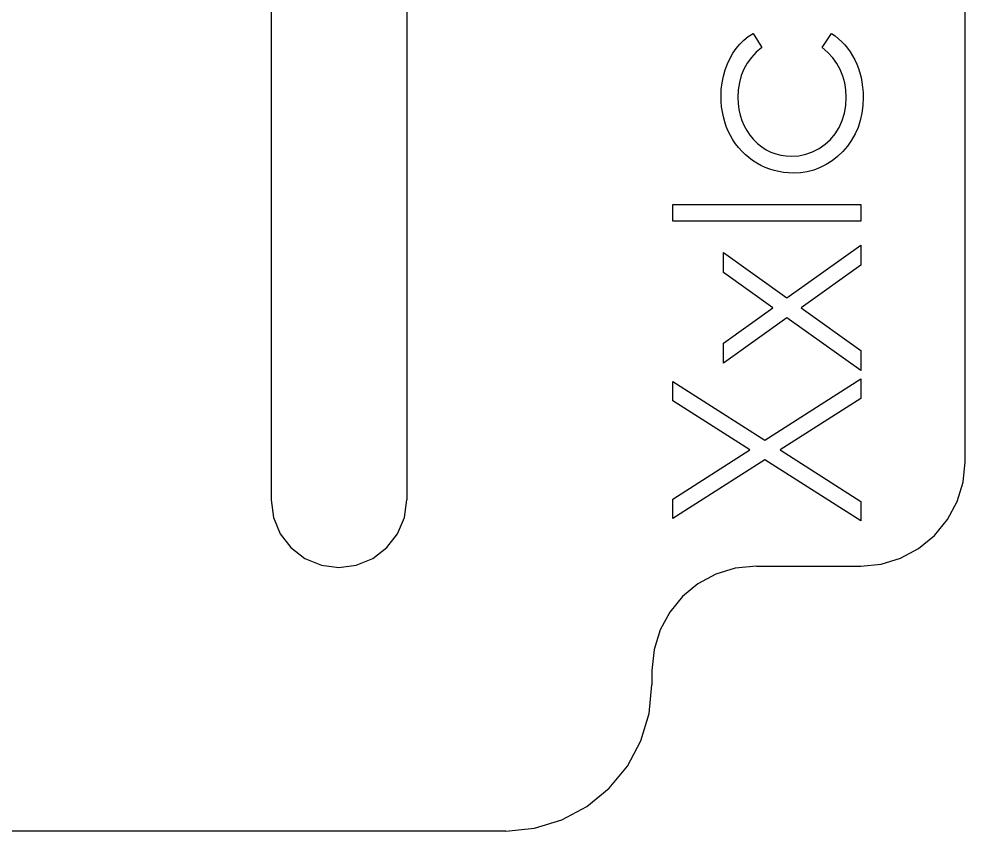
# Model space of a CAD drawing. Extents: x -257 to 298, y -311 to 343.
# Drawn here: x 58.74 to 107.09, y -29.5 to 12.01 of the extents above; entities that cross this region are included whole.
import ezdxf

# ---------------------------------------------------------------- set-up
doc = ezdxf.new("R2010")
doc.units = 0

msp = doc.modelspace()

# ---------------------------------------------------------------- linework, layer by layer
at = {"layer": 'Layer 1'}
for p, q in [((107.093, -10.6168), (107.093, 59.996)), ((71.6265, 14.5292), (71.6265, -12.5641)), ((78.5599, 14.5292), (78.5599, -12.5641)), ((96.011883, 11.108495), (96.265728, 11.273877)), ((96.2656, 11.2751), (96.713769, 10.552612)), ((99.7906, 10.5527), (100.263886, 11.275188)), ((100.264, 11.2739), (100.450537, 11.143118)), ((100.450537, 11.143118), (100.627459, 11.000822)), ((95.390729, 10.506571), (95.575345, 10.723882)), ((95.575345, 10.723882), (95.781113, 10.923865)), ((95.781113, 10.923865), (96.011883, 11.108495)), ((100.627459, 11.000822), (100.792844, 10.846983)), ((100.792844, 10.846983), (100.946692, 10.68352)), ((100.946692, 10.68352), (101.090922, 10.510433)), ((95.081115, 10.006558), (95.227266, 10.268093)), ((95.227266, 10.268093), (95.390729, 10.506571)), ((96.425338, 10.308465), (96.175337, 10.041173)), ((96.7138, 10.5527), (96.425338, 10.308465)), ((100.078706, 10.296941), (99.790244, 10.552719)), ((100.328704, 10.021944), (100.078706, 10.296941)), ((101.090922, 10.510433), (101.223614, 10.323884)), ((101.223614, 10.323884), (101.346691, 10.12774)), ((94.834961, 9.406554), (94.950345, 9.718099)), ((94.950345, 9.718099), (95.081115, 10.006558)), ((95.9638, 9.754633), (95.790722, 9.446926)), ((96.175337, 10.041173), (95.9638, 9.754633)), ((100.540244, 9.731566), (100.328704, 10.021944)), ((100.713322, 9.421968), (100.540244, 9.731566)), ((101.346691, 10.12774), (101.458228, 9.921972)), ((101.458228, 9.921972), (101.558228, 9.70658)), ((101.558228, 9.70658), (101.644768, 9.483512)), ((94.74073, 9.079656), (94.834961, 9.406554)), ((95.790722, 9.446926), (95.656108, 9.116162)), ((100.847936, 9.093123), (100.713322, 9.421968)), ((101.644768, 9.483512), (101.717844, 9.254658)), ((101.717844, 9.254658), (101.777461, 9.016209)), ((94.634962, 8.406556), (94.675345, 8.746944)), ((94.675345, 8.746944), (94.74073, 9.079656)), ((95.559955, 8.764231), (95.50226, 8.393081)), ((95.656108, 9.116162), (95.559955, 8.764231)), ((100.944089, 8.748869), (100.847936, 9.093123)), ((101.001781, 8.385424), (100.944089, 8.748869)), ((101.777461, 9.016209), (101.823612, 8.771974)), ((101.823612, 8.771974), (101.856305, 8.518144)), ((94.6215, 8.06233), (94.634962, 8.406556)), ((95.50226, 8.393081), (95.483041, 7.998873)), ((101.021, 8.00465), (101.001781, 8.385424)), ((101.856305, 8.518144), (101.877472, 8.258528)), ((101.877472, 8.258528), (101.883229, 7.991207)), ((94.629124, 7.787362), (94.621448, 8.062359)), ((94.65221, 7.52007), (94.629124, 7.787362)), ((95.483, 7.99889), (95.496462, 7.683507)), ((100.99838, 7.589385), (101.021466, 8.004759)), ((101.883, 7.99119), (101.867619, 7.583492)), ((94.688749, 7.260454), (94.65221, 7.52007)), ((94.742594, 7.006595), (94.688749, 7.260454)), ((95.496462, 7.683507), (95.533001, 7.379639)), ((95.533001, 7.379639), (95.596462, 7.09118)), ((100.931073, 7.195149), (100.99838, 7.589385)), ((101.867619, 7.583492), (101.817618, 7.195042)), ((94.809901, 6.758522), (94.742594, 7.006595)), ((95.596462, 7.09118), (95.682999, 6.816183)), ((95.682999, 6.816183), (95.796461, 6.554648)), ((100.657998, 6.46823), (100.817611, 6.82208)), ((100.817611, 6.82208), (100.931073, 7.195149)), ((101.736848, 6.823892), (101.623386, 6.470042)), ((101.817618, 7.195042), (101.736848, 6.823892)), ((94.892595, 6.518125), (94.809901, 6.758522)), ((94.990673, 6.283514), (94.892595, 6.518125)), ((95.796461, 6.554648), (95.934922, 6.306575)), ((95.934922, 6.306575), (96.096463, 6.071964)), ((100.457999, 6.143223), (100.657998, 6.46823)), ((101.623386, 6.470042), (101.47531, 6.133492)), ((95.104132, 6.056608), (94.990673, 6.283514)), ((95.231056, 5.839297), (95.104132, 6.056608)), ((95.369517, 5.63161), (95.231056, 5.839297)), ((96.096463, 6.071964), (96.284922, 5.850815)), ((96.284922, 5.850815), (96.490693, 5.650804)), ((99.94646, 5.604772), (100.22146, 5.856683)), ((100.22146, 5.856683), (100.457999, 6.143223)), ((101.296463, 5.814271), (101.084926, 5.514269)), ((101.47531, 6.133492), (101.296463, 5.814271)), ((95.519518, 5.437357), (95.369517, 5.63161)), ((95.681056, 5.256594), (95.519518, 5.437357)), ((96.490693, 5.650804), (96.707998, 5.477717)), ((96.707998, 5.477717), (96.934921, 5.329663)), ((96.934921, 5.329663), (97.173382, 5.210424)), ((99.302229, 5.218212), (99.636846, 5.38938)), ((99.636846, 5.38938), (99.94646, 5.604772)), ((101.084926, 5.514269), (100.840694, 5.231567)), ((95.854134, 5.085455), (95.681056, 5.256594)), ((96.040671, 4.927749), (95.854134, 5.085455)), ((96.236824, 4.781586), (96.040671, 4.927749)), ((97.173382, 5.210424), (97.421461, 5.11619)), ((97.421461, 5.11619), (97.681074, 5.050799)), ((97.681074, 5.050799), (97.95223, 5.010413)), ((97.95223, 5.010413), (98.232999, 4.996867)), ((98.233, 4.99695), (98.600306, 5.022068)), ((98.600306, 5.022068), (98.957997, 5.095135)), ((98.957997, 5.095135), (99.302229, 5.218212)), ((100.573387, 4.973898), (100.292618, 4.752721)), ((100.840694, 5.231567), (100.573387, 4.973898)), ((96.446439, 4.646994), (96.236824, 4.781586)), ((96.663747, 4.527755), (96.446439, 4.646994)), ((96.884902, 4.423897), (96.663747, 4.527755)), ((97.111825, 4.335449), (96.884902, 4.423897)), ((99.688773, 4.410414), (99.363772, 4.289256)), ((99.996463, 4.564281), (99.688773, 4.410414)), ((100.292618, 4.752721), (99.996463, 4.564281)), ((97.342592, 4.264301), (97.111825, 4.335449)), ((97.577209, 4.206586), (97.342592, 4.264301)), ((97.817592, 4.168148), (97.577209, 4.206586)), ((98.061824, 4.14303), (97.817592, 4.168148)), ((98.3099, 4.13541), (98.061824, 4.14303)), ((98.675312, 4.152745), (98.309928, 4.13553)), ((99.027234, 4.204646), (98.675312, 4.152745)), ((99.363772, 4.289256), (99.027234, 4.204646)), ((92.1599, 1.67396), (92.1599, 2.53473)), ((92.1599, 2.53473), (101.76, 2.53473)), ((101.76, 2.53473), (101.76, 1.67396)), ((101.76, 1.67396), (92.1599, 1.67396)), ((94.7445, -0.950708), (94.7445, 0.073758)), ((94.7445, 0.073758), (97.99259, -2.243282)), ((97.9926, -2.24328), (101.75998, 0.44347)), ((101.76, 0.443469), (101.76, -0.580997)), ((97.2754, -2.75693), (94.74443, -0.95071)), ((101.76, -0.580997), (98.712, -2.756927)), ((94.7445, -4.56315), (97.27547, -2.75693)), ((98.7119, -2.75693), (101.7599, -4.93286)), ((97.9926, -3.26775), (94.74451, -5.58761)), ((101.76, -5.95733), (97.99262, -3.26775)), ((94.7445, -5.58762), (94.7445, -4.56315)), ((101.76, -4.93286), (101.76, -5.95733)), ((92.1599, -7.5039), (92.1599, -6.51048)), ((92.1599, -6.51048), (96.86369, -9.51897)), ((96.8637, -9.51897), (101.75997, -6.38631)), ((101.76, -6.3863), (101.76, -7.38255)), ((96.0867, -10.0185), (92.15986, -7.5039)), ((101.76, -7.38255), (97.64069, -10.0185)), ((92.1599, -12.5331), (96.08674, -10.0185)), ((97.6406, -10.0185), (101.75991, -12.65445)), ((96.8637, -10.5152), (92.15991, -13.52651)), ((101.76, -13.6479), (96.86373, -10.51524)), ((106.989908, -11.662693), (107.09333, -10.61735)), ((106.68736, -12.658333), (106.989908, -11.662693)), ((71.6266, -12.5641), (71.746603, -13.468613)), ((78.439925, -13.468613), (78.559925, -12.5641)), ((92.1599, -13.5265), (92.1599, -12.5331)), ((101.76, -12.6545), (101.76, -13.6479)), ((106.197275, -13.576294), (106.68736, -12.658333)), ((71.746603, -13.468613), (72.091049, -14.29743)), ((78.095481, -14.29743), (78.439925, -13.468613)), ((105.531241, -14.388597), (106.197275, -13.576294)), ((72.091049, -14.29743), (72.636604, -15.010136)), ((77.549926, -15.010136), (78.095481, -14.29743)), ((104.71894, -15.054634), (105.531241, -14.388597)), ((72.636604, -15.010136), (73.359935, -15.566316)), ((76.826595, -15.566316), (77.549926, -15.010136)), ((103.800982, -15.544723), (104.71894, -15.054634)), ((73.359935, -15.566316), (74.203266, -15.914649)), ((74.203266, -15.914649), (75.093265, -16.03076)), ((75.093265, -16.03076), (75.983264, -15.914649)), ((75.983264, -15.914649), (76.826595, -15.566316)), ((96.4266, -15.9507), (95.351749, -16.059054)), ((96.4265, -15.9508), (101.76, -15.9508)), ((101.76, -15.9507), (102.805342, -15.847274)), ((102.805342, -15.847274), (103.800982, -15.544723)), ((94.35063, -16.369818), (93.444688, -16.861547)), ((95.351749, -16.059054), (94.35063, -16.369818)), ((93.444688, -16.861547), (92.65537, -17.512793)), ((92.65537, -17.512793), (92.004122, -18.302109)), ((92.004122, -18.302109), (91.512392, -19.20805)), ((91.512392, -19.20805), (91.201626, -20.20917)), ((91.201626, -20.20917), (91.09327, -21.28402)), ((91.0934, -21.2848), (91.0934, -22.0299)), ((90.948465, -23.494215), (91.09326, -22.03074)), ((90.524894, -24.888107), (90.948465, -23.494215)), ((89.838773, -26.173247), (90.524894, -24.888107)), ((88.906326, -27.310466), (89.838773, -26.173247)), ((87.769107, -28.242913), (88.906326, -27.310466)), ((86.483967, -28.929034), (87.769107, -28.242913)), ((85.090075, -29.352605), (86.483967, -28.929034)), ((83.6266, -29.4974), (85.090075, -29.352605)), ((83.6266, -29.4975), (28.4895, -29.4975))]:
    msp.add_line(p, q, dxfattribs=at)

doc.saveas('drawing.dxf')
